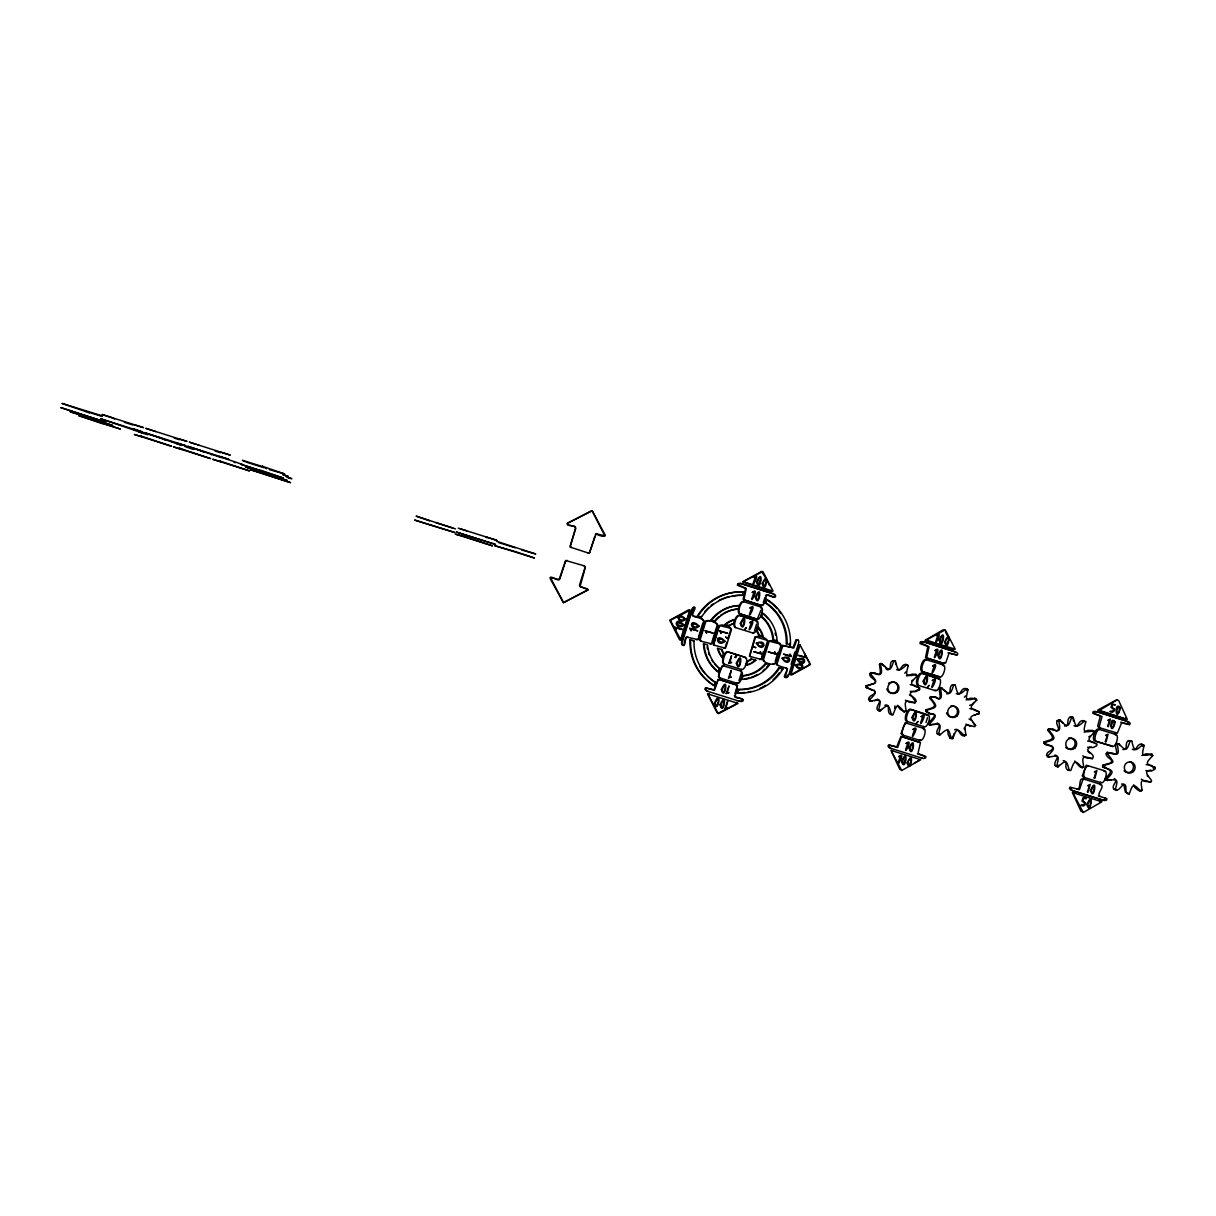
<?xml version="1.0" encoding="UTF-8"?>
<svg xmlns="http://www.w3.org/2000/svg" width="1216" height="1216" viewBox="0 0 1216 1216"><rect width="100%" height="100%" fill="white"/><g stroke="black" fill="none" stroke-linecap="round" stroke-linejoin="round"><path stroke-width="1.5" d="M953.982 648.736L953.055 649.511L925.042 640.346L943.099 629.842L944.741 630.374M903.655 711.375C896.678 702.346 896.45 706.146 893.03 714.689L891.374 714.628C888.653 703.882 888.288 703.699 879.928 711.041L878.53 710.144C881.387 699.55 881.372 698.957 870.428 701.161L869.668 699.671C878.195 691.342 876.766 691.22 866.035 687.435L866.111 685.748C876.63 682.571 879.031 683.924 870.808 674.272L871.69 672.843L874.593 672.858M871.887 690.156L867.084 687.709L867.16 686.006L873.24 683.726M910.298 691.342L915.754 691.615L919.57 689.67L919.646 687.982C909.218 684.35 909.446 683.787 917.077 676.05L916.317 674.561L912.289 674.12L906.498 675.914M930.742 713.974L925.938 711.421L926.014 709.749C936.533 706.922 936.609 706.39 929.632 698.075L930.514 696.662L935.94 697.194M929.51 713.397L927.124 711.755L927.2 710.068C937.764 707.241 937.825 706.709 930.833 698.379L931.714 696.95L934.602 696.966M954.636 729.767C959.53 727.183 958.968 736.486 964.486 735.847L965.945 735.057C964.09 724.417 964.106 723.718 974.73 726.727L975.612 725.298C968.65 716.999 968.711 716.467 979.214 713.64L979.29 711.968C968.924 708.35 969.198 707.773 976.752 700.082L974.7 698.288M1051.506 745.925L1046.383 745.089L1044.042 743.462L1044.118 741.806C1054.5 738.978 1054.546 738.431 1047.69 730.223L1048.572 728.81C1059.531 731.637 1061.112 732.701 1058.741 720.89L1060.185 720.115C1067.785 728.126 1068.074 727.578 1071.661 717.379L1073.272 717.44C1075.917 728.019 1076.236 728.293 1084.444 720.982L1085.797 721.863C1083.076 732.214 1082.894 732.974 1093.67 730.725L1094.415 732.184C1087.013 739.799 1086.633 740.422 1096.908 743.979L1096.832 745.636L1093.108 747.582L1087.621 747.171M1089.186 747.582C1084.338 751.731 1093.625 752.567 1093.26 757.218L1092.394 758.632C1081.875 755.638 1081.951 756.428 1083.73 766.916L1082.286 767.691C1074.701 759.681 1074.427 760.304 1070.84 770.458L1069.229 770.412C1066.569 759.802 1066.234 759.605 1058.042 766.901L1056.674 766.019C1059.425 755.622 1059.577 754.908 1048.754 757.173L1048.01 755.698C1055.458 748.038 1055.822 747.445 1045.517 743.873L1045.593 742.201C1055.99 739.374 1056.035 738.826 1049.165 730.588L1050.046 729.174L1052.874 729.19M1123.219 784.563L1119.146 789.047L1116.607 790.354L1115.254 789.473C1119.07 776.887 1116.364 780.262 1105.8 780.186L1105.07 778.726C1112.412 771.126 1112.822 770.518 1102.593 766.977L1102.669 765.32C1113.233 761.246 1116.683 765.548 1107.822 754.209L1108.703 752.795C1119.191 755.79 1119.1 754.984 1117.337 744.542L1118.766 743.751C1126.32 751.746 1126.594 751.154 1130.15 741.015L1131.762 741.076C1134.391 751.61 1134.68 751.883 1142.842 744.587L1144.195 745.469C1141.505 755.744 1141.262 756.534 1152.008 754.27L1152.738 755.729C1145.411 763.314 1144.986 763.937 1155.2 767.463L1155.124 769.12L1151.43 771.066L1145.837 770.594M1107.411 780.672L1106.666 779.213C1114.038 771.598 1114.449 770.99 1104.189 767.448L1105.268 765.107L1110.178 763.496M1153.406 768.664L1153.482 767.007L1151.172 765.411L1146.11 764.575M714.461 685.718L712.895 684.745A50.586 49.902 -78.9 0 1 690.627 641.562L690.11 639.586L690.004 641.394A50.464 49.78 -78.9 0 0 712.211 684.471L714.461 685.718L715.51 682.358L714.081 681.644A47.059 46.436 -78.9 0 1 707.286 676.081M693.378 641.455L693.424 640.634L694.017 641.622A47.181 46.542 -78.9 0 0 714.765 681.902M790.37 645.286L786.266 643.249A47.059 46.436 -78.9 0 0 765.761 603.182L765.016 602.71L766.065 599.382L768.436 600.415A50.586 49.902 -78.9 0 1 790.461 643.492L790.37 645.286L789.594 643.325M916.317 674.561C905.388 676.765 905.418 676.126 908.246 665.578L906.862 664.681C898.502 672.022 898.153 671.779 895.432 661.048L893.79 660.987C889.838 673.147 889.534 669.894 880.962 663.495L879.502 664.27C879.761 669.119 882.801 678.498 874.882 672.858M882.056 663.708L880.582 664.498C882.907 676.187 881.63 675.458 870.641 672.6L869.744 674.029C869.394 678.756 878.879 679.592 873.939 683.802M906.209 711.147L903.594 711.603L906.209 711.147C904.324 700.431 904.37 699.793 915.055 702.802L915.937 701.374C916.286 696.662 906.817 695.81 911.757 691.6M974.806 698.44C963.999 701.875 966.051 698.546 967.997 689.654L966.629 688.758C958.314 696.099 957.98 695.856 955.29 685.17L953.648 685.11C949.696 697.422 949.407 693.789 940.774 687.557L939.314 688.347C938.919 692.147 943.13 702.453 935.727 697.209M942.005 687.83L940.546 688.621C941.442 694.67 943.175 702.65 934.724 696.905M1060.185 720.115L1057.251 720.541C1054.637 724.417 1062.282 729.858 1056.081 731.074M1118.766 743.751L1115.71 744.131C1114.525 747.247 1119.921 757.097 1113.248 753.434M1133.707 784.791L1134.893 787.512L1137.963 790.05L1140.684 791.114L1142.113 790.324C1140.365 779.927 1140.243 779.091 1150.716 782.07L1151.582 780.657C1149.272 776.629 1142.158 771.111 1150.959 770.108M720.951 704.611C722.061 715.19 726.894 691.266 720.951 704.611L721.21 703.623M760.426 580.518C759.316 569.939 754.498 593.818 760.426 580.518L760.167 581.506M905.388 759.818C904.324 749.39 899.566 773.026 905.388 759.818L905.145 760.806M695.157 607.818C689.062 621.756 694.959 611.633 704.17 621.178L698.212 639.646L686.417 637.032M775.078 596.402C773.072 599.534 767.6 592.131 765.487 595.612M703.502 621.057C702.757 615.22 686.052 619.886 694.594 609.626M734.358 695.446C733.932 699.595 744.283 696.814 742.383 700.614M737.17 686.417L736.364 684.821L718.276 679.273L713.883 689.882L705.523 687.815L704.885 689.092A4.362 4.302 -71.9 0 0 707.408 691.22L739.678 701.343A4.362 4.286 -72.7 0 0 742.946 701.024L743.158 699.61L735.118 696.57L737.534 685.322L719.462 679.577L718.018 680.124L714.567 690.156L706.192 688.089L705.538 689.381A4.362 4.317 -71.9 0 0 708.077 691.494M757.127 622.44L756.458 620.905L738.75 615.281C735.482 615.129 732.169 625.693 734.95 627.426L753.297 633.126C756.565 633.308 759.863 622.683 757.097 620.95L739.495 615.372C736.318 615.266 732.822 625.723 735.695 627.562M761.414 608.684L760.593 607.088M780.17 645.27L780.094 644.298M923.765 729.737L922.959 728.171M942.628 639.798C943.038 626.255 936.29 652.749 942.871 638.765M925.999 722.532L927.474 717.729M684.106 643.203L685.794 637.792M698.486 637.138L702.939 622.85M712.12 641.425L717.136 625.374C717.227 622.075 707.195 619.005 705.174 621.406L699.534 639.434L700.355 641.03L711.892 643.948L717.835 625.495C718.17 622.349 707.378 618.898 705.782 621.68L700.188 639.586L701.009 641.197M726.849 642.154L725.116 647.657L723.596 648.341M727.958 638.582L730.786 629.508L730.223 628.201M713.777 685.444L715.51 682.358M718.002 671.901L716.741 670.913A36.86 36.374 -78.9 0 1 703.562 644.875L703.517 643.811L707.606 645.058L707.788 646.912A33.546 33.09 -78.9 0 0 719.568 668.496L718.702 672.129L718.869 668.268A33.47 33.014 -78.9 0 1 714.461 663.845M722.38 657.871L723.277 653.448A20.155 19.882 -78.9 0 1 721.529 650.104L721.27 649.39L722.243 650.286A20.201 19.927 -78.9 0 0 723.991 653.646L723.079 658.084L722.213 657.689A23.545 23.226 -78.9 0 1 717.486 648.614L718.185 648.797A23.606 23.286 -78.9 0 0 722.912 657.886L723.079 658.084M733.841 623.595L735.072 619.658L733.886 619.658A23.545 23.226 -78.9 0 0 724.903 624.477L729.813 625.662A20.201 19.927 -78.9 0 1 733.126 623.869L733.841 623.595L732.397 623.762A20.155 19.882 -78.9 0 0 729.083 625.526L729.326 625.997M738.37 609.079L739.45 605.629L737.656 605.583A36.86 36.374 -78.9 0 0 711.862 618.974L710.874 620.266L715.145 621.254A33.546 33.09 -78.9 0 1 736.546 609.262L738.37 609.079L735.802 609.17A33.47 33.014 -78.9 0 0 724.022 613.092M732.351 595.946A47.059 46.436 -78.9 0 1 741.076 595.308L742.642 595.399L742.93 592.01M734.92 693.637L736.607 688.21M738.948 680.732L741.517 672.478L740.65 671.05M754.604 630.526L756.61 624.051M760.912 610.295L757.294 619.278L739.252 613.654C736.577 611.952 739.738 601.327 743.037 601.51L761.398 607.164C764.195 608.912 760.76 619.522 757.598 619.339L739.997 613.746C737.276 612.18 740.514 601.358 743.797 601.57M763.238 602.832L764.925 597.421M778.924 667.508L783.058 668.77L782.086 670.35A50.586 49.902 -78.9 0 1 739.495 693.059L736.972 692.679L738.826 689.381A47.059 46.436 -78.9 0 0 778.468 668.253L779.76 667.736L779.304 668.481A47.181 46.542 -78.9 0 1 739.571 689.654L738.021 689.335M765.518 663.298L769.743 664.59L768.755 665.882A36.951 36.45 -78.9 0 1 742.991 679.364L741.198 679.151L742.277 675.701L744.086 675.503A33.47 33.014 -78.9 0 0 765.366 663.51L766.171 663.723A33.546 33.09 -78.9 0 1 744.846 675.746L742.277 675.701M751.275 658.814L755.759 660.425A23.606 23.286 -78.9 0 1 746.761 665.258L745.56 665.152L747.49 660.942A20.155 19.882 -78.9 0 0 750.804 659.163L751.579 659.361A20.201 19.927 -78.9 0 1 748.266 661.154L746.791 661.215M763.268 636.728L758.328 634.63A20.155 19.882 -78.9 0 0 756.595 631.286L757.492 626.878L758.45 627.182A23.606 23.286 -78.9 0 1 763.162 636.272L762.356 636.12A23.545 23.226 -78.9 0 0 761.93 634.706M777.054 641.075L772.829 639.844L772.662 638.005A33.47 33.014 -78.9 0 0 760.988 616.497L761.854 612.894L763.922 613.974A36.951 36.45 -78.9 0 1 777.024 640.026L777.054 641.075L776.188 639.859M737.717 692.968L738.766 689.624M741.942 679.394L743.022 675.944M746.32 665.365L747.551 661.428M758.602 635.345L759.118 634.782A20.201 19.927 -78.9 0 0 757.386 631.423L758.282 627M772.829 639.844L773.665 640.011L773.482 638.157A33.546 33.09 -78.9 0 0 761.778 616.603L762.645 612.986M786.22 644.07L787.117 643.431A47.181 46.542 -78.9 0 0 766.566 603.242L765.837 602.786L766.87 599.427M761.657 657.02L763.329 651.685M775.185 661.276L777.951 652.384M791.099 664.301L794.96 651.928M590.338 550.529L594.73 536.514M953.8 734.494L954.134 733.461M944.589 662.492L943.054 663.313L925.482 657.628L927.854 646.547L920.01 643.522L920.208 642.124A4.302 4.195 -81.9 0 1 923.415 641.82L954.104 651.609A4.286 4.18 -81.6 0 1 955.533 652.399M711.558 643.218L709.977 644.054M754.087 632.153L752.522 632.989M761.11 658.798L759.696 659.68M595.278 534.766L596.144 534.022M589.79 552.277L588.711 553.158L570.091 547.063L575.426 528.428C575.943 524.324 564.558 526.574 567.75 523.123L592.222 510.826L605.158 535.055C605.386 538.779 593.682 533.216 596.919 533.794M1048.754 757.173L1046.55 755.258C1046.581 750.409 1055.503 750.926 1051.794 745.97M870.428 701.161L868.604 699.367C868.65 694.427 877.329 695.233 874.213 690.171M964.486 735.847C956.81 727.806 956.49 728.308 952.858 738.598L951.231 738.538C948.526 727.837 948.176 727.654 939.862 734.981L938.478 734.099C942.126 721.863 939.998 724.326 929.237 724.797L928.492 723.307C930.316 719.948 939.588 713.883 930.544 713.959M930.438 725.162L929.693 723.672C933.842 719.279 939.801 713.518 929.541 713.64M697.786 639.236L696.342 639.768M953.238 735.756L951.611 738.203L949.97 738.142L948.13 734.297L947.72 729.524M781.234 670.122L783.058 668.77M741.836 595.354A47.181 46.542 -78.9 0 0 701.906 616.436L701.434 617.181L697.467 616.026L698.44 614.445A50.464 49.78 -78.9 0 1 741.152 591.918L743.69 592.055M701.237 616.33L701.434 617.181M1110.269 763.374C1115.102 759.24 1105.861 758.404 1106.21 753.783L1107.077 752.37L1112.868 753.206M683.483 645.134L682.07 644.936A4.362 4.317 -76.6 0 1 681.781 641.622L691.798 609.596A4.362 4.317 -82.1 0 1 693.926 607.042L694.564 607.118A4.378 4.317 -82.1 0 0 692.421 609.687L682.389 641.79A4.378 4.332 -76.6 0 0 682.678 645.118C686.341 647.885 683.833 636.637 687.998 637.108M567.538 523.306C566.823 527.121 576.065 524.218 575.776 528.322L570.258 545.893L571.064 547.474M567.021 560.378L565.44 561.199L559.922 578.801C557.901 582.434 550.863 574.317 550.103 578.421L563.403 602.634L588.21 589.821L579.895 586.401M550.468 577.615L563.555 602.68L587.784 589.912L587.495 588.924L580.321 586.644M774.501 663.358L773.057 663.89M762.538 604.93L761.094 605.462L743.113 599.655L745.53 588.438L737.382 585.261L737.702 583.923A4.347 4.286 -86 0 1 740.97 583.634L772.403 593.651A4.347 4.271 -84.8 0 1 774.607 595.308M1123.873 784.791L1125.423 792.285L1129.314 793.881C1132.871 783.788 1133.13 783.119 1140.684 791.114M1131.762 741.076L1128.494 740.62C1124.192 742.778 1128.6 750.12 1122.87 749.558M1073.272 717.44L1070.126 717.045C1065.809 719.203 1070.232 726.59 1064.471 726.013M954.028 684.912L952.386 684.836C948.009 687.01 952.493 694.488 946.656 693.865M895.432 661.048L892.666 660.774C888.303 662.872 892.681 670.153 887.194 669.818M884.853 705.204C891.085 703.532 886.251 711.862 890.264 714.294L891.374 714.628M973.986 702.316L972.329 704.125M964.394 697.209L965.58 695.826M904.78 673.208L905.966 671.825M935.925 690.126L934.618 690.521M738.082 682.921L736.866 683.194M596.022 534.113L589.319 552.93M1100.146 802.165L1099.918 800.903M1128.524 724.158L1120.711 722.182M924.722 757.31L924.631 756.078L917.426 753.814M920.436 739.906L919.235 740.194M559.147 579.439L565.744 560.5L584.546 565.942L585.398 567.355L580.123 586.31M1089.764 736.136L1088.776 736.82M912.775 680.17L911.757 680.854M487.434 537.426L485.929 537.578M905.403 700.249L909.659 702.24L915.055 702.802M956.46 654.801L947.948 652.825M976.889 713.974L979.214 713.64M567.31 523.321L590.885 511.07L592.374 511.343M1101.058 782.222L1100.161 782.435M1112.199 746.001L1094.37 740.878C1091.801 739.237 1094.856 728.87 1098.033 728.992L1116.425 734.692C1119.1 736.425 1115.893 746.67 1112.762 746.594L1095.95 741.289C1093.382 739.586 1096.422 729.25 1099.629 729.357M939.907 676.75L921.682 671.475C919.114 669.894 922.138 659.3 925.406 659.467L943.783 665.137C946.519 666.915 943.206 676.902 940.211 677.206L922.868 671.718C920.223 670.092 923.354 659.498 926.592 659.665M589.684 552.885L588.544 553.158M971.721 704.581L969.654 705.402M1059.09 765.138L1056.537 766.43L1055.184 765.563C1052.934 761.505 1061.051 756.686 1054.986 754.984M881.448 709.414L878.849 710.706L877.45 709.825C875.17 705.69 883.439 700.842 877.238 699.124M1138.997 790.598L1142.113 790.324M1074.67 761.034L1079.686 766.688L1083.73 766.916M1117.018 699.945L1099.294 710.433L1127.278 719.34L1118.629 700.462L1117.002 700.158M914.447 762.903L919.281 760.274M792.558 673.801L808.944 665.046L809.476 663.328M915.876 690.855L917.366 690.065M935.621 724.158L929.237 724.797M875.794 700.218L874.669 700.69M494.654 545.65L515.554 551.669M1082.635 811.817L1081.009 811.315L1072.345 792.513L1101.924 801.8L1083.274 812.486L1073.561 794.033L1074.412 792.984M1116.197 732.625L1115.285 732.716M901.512 769.926L899.855 769.409L890.948 750.363L920.77 759.726L901.71 770.503L891.754 751.792L892.605 750.728M1114.251 778.544C1118.796 781.371 1111.287 784.837 1113.628 788.956L1116.075 789.351M1142.842 744.587L1141.155 744.177C1136.458 743.842 1136.732 752.218 1132.278 749.208M1084.444 720.982L1082.878 720.632C1078.166 720.282 1078.425 728.703 1073.956 725.663M937.065 723.064C943.206 724.766 934.998 729.6 937.262 733.704L939.77 734.114M906.862 664.681L905.722 664.453C900.904 664.073 901.147 672.615 896.587 669.514M1084.155 732.184L1087.955 730.299L1093.67 730.725M894.961 705.888L894.626 708.366M790.886 674.728L800.037 644.951L810.479 664.514L791.798 674.91L789.944 674.363L798.79 645.21L800.143 645.088M550.407 577.433L558.995 579.652M974.138 715.251L975.399 714.765M924.099 726.59L923.461 726.575M741.958 669.408L741.152 669.423M589.395 553.037L588.225 553.098M515.569 551.684L534.493 558.007L494.79 545.71M1091.527 747.171L1089.323 747.506M745.56 665.152L746.001 665.03A23.545 23.226 -78.9 0 0 747.399 664.605M735.072 619.658L734.631 619.765A23.606 23.286 -78.9 0 0 725.618 624.598L724.721 624.644M914.599 691.342L912.35 691.676M1110.938 779.988L1105.8 780.186M1082.772 755.835L1086.694 757.963L1092.394 758.632M897.378 705.31L900.083 709.232L904.734 711.938M741.198 679.151L742.231 679.106M739.45 605.629L738.401 605.659A36.951 36.45 -78.9 0 0 712.546 619.081L710.874 620.266M709.171 693.622L708.29 694.701L717.972 713.366L736.942 703.532L736.82 702.149M872.252 701.054L869.364 700.857M1063.179 760.654C1068.575 760.745 1063.62 767.524 1067.694 769.941L1069.305 769.986M736.972 692.679L738.75 692.77A50.464 49.78 -78.9 0 0 744.998 692.482M765.016 602.71L765.837 602.786M1047.28 756.732L1048.466 756.884M760.775 616.345L761.581 616.436M976.007 698.592L970.505 698.227L966.097 699.899M679.288 622.79C668.754 623.945 692.527 628.748 679.288 622.79L680.276 623.033M801.633 662.112C812.014 660.926 788.591 656.23 801.633 662.112L800.66 661.869M1087.606 741.076L1093.002 741.958M697.467 616.026L699.094 614.551A50.586 49.902 -78.9 0 1 741.912 591.949M220.826 452.185L230.28 455.118L189.24 442.107L196.202 444.357M714.978 621.467L714.446 621.133A33.47 33.014 -78.9 0 1 718.854 616.664M970.566 726.347L965.823 724.082M487.449 537.426L496.751 540.314M756.261 630.8L757.051 630.937M220.142 456.836L242.622 464.512M496.584 541.302L535.754 554.01L521.679 549.982M892.666 660.774L893.79 660.987M245.906 467.111L287.098 480.411M261.881 470.911L241.178 464.421L283.434 478.07L261.318 470.486M908.246 665.578L905.722 664.453M879.502 664.27L880.582 664.498M62.153 403.454L102.463 415.948M1071.706 787.618L1070.962 788.85A4.271 4.119 -76.2 0 0 1073.363 790.917L1103.52 800.326A4.256 4.104 -76.3 0 0 1106.666 800.006L1106.864 798.623L1098.352 795.918M917.077 676.05L915.162 674.318M952.386 684.836L955.29 685.17M134.079 424.703L143.534 427.637L102.038 414.489L111.948 417.681M966.629 688.758L965.337 688.484C960.564 688.119 960.807 696.616 956.278 693.546M967.997 689.654L966.72 689.381L966.766 690.612M78.736 415.629L120.475 429.081L100.837 422.925M1070.126 717.045L1071.661 717.379M870.641 672.6L871.69 672.843M939.314 688.347L940.546 688.621M1085.797 721.863L1082.878 720.632M414.823 520.129L454.83 532.532L414.838 520.144M869.744 674.029L870.808 674.272M180.698 444.357L200.093 450.482M975.445 699.778L976.752 700.082M919.646 687.982L914.858 685.49L910.222 684.684M1057.251 720.541L1058.741 720.89M179.466 448.218L210.642 458.614L173.554 446.895L182.035 449.525L179.451 448.233M918.384 689.396L919.57 689.67M1128.494 740.62L1130.15 741.015M1076.966 789.23C1081.678 789.047 1078.014 778.894 1082.726 778.726L1101.118 784.487C1104.888 787.299 1096.118 793.668 1099.948 796.45M1141.155 744.177L1144.195 745.469M1088.442 765.685C1085.25 765.639 1082.058 775.808 1084.763 777.617M906.923 723.155C903.944 722.851 900.402 733.491 903.184 735.209M1084.277 779.213L1082.818 779.897L1079.443 789.655L1070.05 787.086L1069.426 788.333A4.256 4.104 -76.2 0 0 1071.828 790.4L1101.924 799.794A4.241 4.089 -76.3 0 0 1105.055 799.459L1105.116 798.03M262.504 466.306L284.726 473.966L269.314 469.634M723.778 665.76C720.632 665.441 717.151 676.233 719.963 677.95M287.006 480.396L269.207 475.274M930.514 696.662L931.714 696.95M596.691 533.915L604.808 535.724L592.572 511.602M1115.71 744.131L1117.337 744.542M929.632 698.075L930.833 698.379M1152.008 754.27L1146.186 753.798L1141.885 755.455M1048.572 728.81L1050.046 729.174M979.29 711.968L974.396 709.43L969.806 708.624M1151.02 755.303L1152.738 755.729M1047.69 730.223L1049.165 730.588M703.517 643.811L704.216 645.042A36.951 36.45 -78.9 0 0 717.425 671.141L718.702 672.129M866.111 685.748L867.16 686.006M866.035 687.435L867.084 687.709M914.766 701.07L915.937 701.374M1107.077 752.37L1108.703 752.795M755.942 660.242L754.969 660.212A23.545 23.226 -78.9 0 1 753.829 661.139M1106.21 753.783L1107.822 754.209M1153.482 767.007L1155.2 767.463M769.743 664.59L767.934 665.654A36.86 36.374 -78.9 0 1 766.43 667.402M435.951 522.743L452.899 528.078M135.706 430.677L100.67 418.76L141.846 431.771C116.478 422.408 151.377 437.745 142.014 432.09L160.786 438.064M172.702 442.396L172.003 442.168M211.721 454.769L211.082 454.526M926.014 709.749L927.2 710.068M1044.118 741.806L1045.593 742.201M1044.042 743.462L1045.517 743.873M925.938 711.421L927.124 711.755M974.305 724.934L975.612 725.298M283.161 474.954L288.374 476.414L282.933 474.514M455.514 528.899L416.1 516.116L429.628 520.843M287.979 477.66L291.825 478.739L286.094 476.748M1102.669 765.32L1104.265 765.776M868.604 699.367L869.668 699.671M1102.593 766.977L1104.189 767.448M1150.716 782.07L1144.91 781.356L1141.322 779.213M221.373 457.611L219.473 456.426L228.927 459.359L187.887 446.348L220.75 457.429M235.129 462.688L234.156 462.384M1046.55 755.258L1048.01 755.698M1080.735 767.235L1082.286 767.691M85.363 415.963L112.83 425.539L70.118 411.768L85.378 416.024M928.492 723.307L929.693 723.672M964.653 734.662L965.945 735.057M1105.07 778.726L1106.666 779.213M178.174 438.657L187.021 441.423L145.738 428.351L154.326 431.087M877.45 709.825L878.53 710.144M891.906 714.354L893.03 714.689M878.849 710.706L879.928 711.041M1052.706 729.038L1054.774 729.889M1055.184 765.563L1056.674 766.019M1056.537 766.43L1058.042 766.901M1067.694 769.941L1069.229 770.412M175.332 443.217L181.701 445.436M86.458 411.51L85.485 411.221L86.99 411.95M178.007 443.901C172.079 440.162 181.838 445.618 185.47 445.588L144.4 432.592L182.278 445.421M690.11 639.586L694.062 640.802M717.379 648.158L721.97 649.572M1121.562 784.062C1129.071 783.332 1123.523 790.75 1127.718 793.835M1113.628 788.956L1115.254 789.473M1127.658 793.349L1129.314 793.881M124.306 422.271L132.924 425.007M174.192 438.079L179.345 439.706M215.262 451.09L220.37 452.702M459.739 528.61L466.594 530.799M88.145 412.042L101.703 416.328M245.966 462.019L264.237 467.81M498.818 542.625L515.189 547.808M729.919 628.064L718.975 625.434L713.442 644.966L725.542 648.234L731.47 629.797C731.743 626.62 721.088 623.246 719.431 625.997L713.853 643.887L714.674 645.483M937.262 733.704L938.478 734.099M951.611 738.203L952.858 738.598M1114.981 789.838L1116.607 790.354M938.646 734.601L939.862 734.981M949.97 738.142L951.231 738.538M197.737 444.843L199.211 445.36M204.151 452.337L200.351 450.574M165.042 439.964L160.877 438.094M458.28 528.154L496.721 540.299M155.01 431.315L155.846 431.619M137.499 431.315L147.774 434.826M85.834 411.601L62.198 403.499M185.03 446.576L193.374 449.434M724.28 664.134C721.574 662.477 724.782 651.761 728.08 651.943L745.712 657.476C748.509 659.209 745.043 669.864 741.912 669.651L723.566 663.906C720.921 662.325 724.052 651.563 727.366 651.746L744.952 657.278L745.818 658.54M1099.522 783.986L1100.328 784.882M785.901 667.934C789.534 669.91 781.174 677.738 785.703 677.464A4.332 4.256 -76.9 0 0 786.813 676.613M777.875 665.365L777.054 663.769L782.846 645.514L793.866 647.9L796.921 639.753L798.319 639.95A4.347 4.271 -80.4 0 1 798.593 643.264L788.667 675.154A4.347 4.271 -76.9 0 1 786.554 677.722L785.308 677.084L787.406 668.633L776.887 665.091L776.218 663.556L781.994 645.346L792.984 647.718L796.039 639.601L797.422 639.798A4.332 4.256 -80.4 0 1 797.65 640.315M764.317 661.109L763.496 659.513L769.059 641.668C770.716 638.856 781.25 642.185 781.022 645.438L775.474 663.267C773.802 666.125 762.326 662.386 762.69 659.3L768.588 640.954L779.79 643.918M750.743 656.838L749.922 655.242L755.486 637.382C757.142 634.57 767.691 637.898 767.463 641.166L761.55 659.558L749.421 656.275L755.045 636.667L766.627 640.178M907.425 721.544C904.765 719.857 907.911 709.338 911.164 709.475L928.37 714.886C931.167 716.954 927.93 726.408 924.798 726.97L906.27 721.179C903.625 719.507 906.771 709.004 910.009 709.156L928.036 715.631M918.627 685.368C915.952 683.635 919.129 673.178 922.366 673.33L939.558 678.771C942.294 680.504 938.934 690.977 935.834 690.81L917.457 685.11C914.827 683.377 917.943 672.95 921.181 673.086L939.056 679.136M584.182 565.957L585.002 567.538L579.454 585.23L580.518 586.614M1103.657 770.503L1104.493 771.567M942.552 664.909L943.373 665.836M1100.115 727.776L1099.294 726.378L1102.046 716.558L1094.248 713.503L1094.552 712.196A4.256 4.104 -79.8 0 1 1097.698 711.892L1127.779 721.453A4.256 4.089 -79.7 0 1 1130.181 723.52L1129.558 724.782L1121.608 722.775L1117.382 733.157L1098.519 727.411L1097.698 726.013L1100.389 716.072L1092.774 713.26L1092.971 711.877A4.256 4.104 -79.8 0 1 1096.102 711.558L1126.122 721.103A4.241 4.089 -79.7 0 1 1127.308 721.726M1114.798 734.312L1115.558 735.057M266.365 468.753L265.605 468.282M78.751 415.644L102.205 423.563L100.791 422.925M969.03 718.914L971.599 720.389M909.462 695.005L912.046 696.494L914.31 699.914M87.719 412.285L89.239 412.999M112.237 417.802L114.654 418.973M940.774 687.557L945.653 691.752M880.962 663.495L885.218 666.672M1117.124 743.356L1119.541 744.815M1058.68 719.766L1062.83 722.897M1116.698 699.778L1097.714 710.114L1125.089 719.036L1125.925 718.002M245.89 467.111L269.131 475.243M244.583 461.548L242.486 460.302L263.218 466.792L262.474 466.306M261.151 470.455L261.926 470.911M766.065 599.382L767.615 600.354A50.464 49.78 -78.9 0 1 777.009 608.608M1088.092 751.518L1089.703 753.054M761.854 612.894L763.116 613.882A36.86 36.374 -78.9 0 1 767.95 618.762M1094.37 742.839L1095.312 743.569M757.492 626.878L757.659 627.061A23.545 23.226 -78.9 0 1 760.152 630.678M1147.22 775.671L1147.919 776.462M919.463 742.414L900.919 736.41L896.77 746.867L888.592 744.861L887.969 746.122A4.302 4.195 -74.6 0 0 890.431 748.22L922.412 758.252A4.302 4.195 -74.8 0 0 925.619 757.933L925.938 756.61L917.958 753.54L920.451 742.55L902.682 736.82L901.193 737.504L897.742 747.384L889.702 745.271L889.078 746.548A4.317 4.21 -74.6 0 0 891.541 748.63M894.322 660.835L894.976 661.884M1071.737 717.106L1072.375 718.139M973.074 722.304L973.849 723.794M766.202 578.801L761.566 571.444L742.566 581.886L771.309 591.538L772.236 590.611M767.904 582.13L769.622 585.474M804.384 653.372L808.625 661.671M945.577 632.016L949.742 640.239M1092.105 730.345L1092.834 731.819M964.106 728.156L964.546 729.296M895.721 663.404L896.192 664.711M1073.105 719.629L1073.561 720.921M885.886 667.706L886.449 669.438M1142.493 745.058L1142.538 746.274M1127.901 722.274A4.241 4.089 -79.7 0 1 1128.387 722.927M1129.725 761.611A5.624 5.411 -77.9 0 1 1132.643 769.956A5.624 5.411 -77.9 0 1 1124.055 770.838M1068.56 738.021A5.654 5.457 -78.2 0 1 1074.929 745.165A5.654 5.457 -78.2 0 1 1065.672 747.384M922.306 757.994A4.302 4.18 -74.8 0 1 921.226 757.811M950.821 705.979A5.7 5.548 -78 0 1 957.281 713.199A5.7 5.548 -78 0 1 947.902 715.403M947.066 714.202A5.7 5.548 -78 0 1 946.58 712.804M891.1 682.009A5.715 5.578 -78.5 0 1 897.742 686.295A5.715 5.578 -78.5 0 1 893.486 693.135A5.715 5.578 -78.5 0 1 886.829 688.849M888.516 683.392A5.715 5.578 -78.5 0 1 889.717 682.526M760.836 631.986A23.545 23.226 -78.9 0 1 761.429 633.323M752.628 661.99A23.545 23.226 -78.9 0 1 751.382 662.766M750.09 663.465A23.545 23.226 -78.9 0 1 748.767 664.073M775.124 633.034A36.86 36.374 -78.9 0 1 775.61 635.284M764.818 669.043A36.86 36.374 -78.9 0 1 763.116 670.578M757.462 674.515A36.86 36.374 -78.9 0 1 751.184 677.312M748.995 677.966A36.86 36.374 -78.9 0 1 744.511 678.862M713.184 662.188A33.47 33.014 -78.9 0 1 712.014 660.455M709.186 654.862A33.47 33.014 -78.9 0 1 708.472 652.886M707.438 648.812A33.47 33.014 -78.9 0 1 707.119 646.73M720.51 615.357A33.47 33.014 -78.9 0 1 722.228 614.171M779 611.025A50.464 49.78 -78.9 0 1 780.854 613.563M779.426 672.706A50.464 49.78 -78.9 0 1 773.087 679.698M765.563 685.368A50.464 49.78 -78.9 0 1 760.03 688.332M751.154 691.387A50.464 49.78 -78.9 0 1 748.083 692.026M705.265 673.953A47.059 46.436 -78.9 0 1 700.051 666.854M704.794 611.618A47.059 46.436 -78.9 0 1 708.913 607.377M711.162 605.477A47.059 46.436 -78.9 0 1 713.518 603.698M718.534 600.643A47.059 46.436 -78.9 0 1 729.478 596.539M787.801 674.91A4.332 4.256 -76.9 0 1 787.33 675.944M741.41 701.039A4.347 4.286 -72.7 0 1 738.933 701.024M718.367 700.006C718.793 701.541 716.619 707.514 715.206 704.49A6.293 6.202 -70.8 0 1 715.464 702.377L717.121 699.154L718.367 700.006M722.122 690.354C725.511 697.467 726.53 675.898 722.122 690.354M737.124 663.997C740.498 671.126 741.517 649.572 737.124 663.997M741.122 624.234C744.481 631.362 745.514 609.809 741.122 624.234M756.094 597.938C759.453 605.082 760.486 583.543 756.094 597.938M762.994 584.501L764.241 586.006L765.882 582.798A6.278 6.186 -86.8 0 0 766.141 580.686C764.94 577.722 762.766 583.072 762.994 584.501M907.911 763.724L909.127 765.198L910.754 762.022A6.217 6.065 -74 0 0 911.012 759.924C909.811 757.006 907.698 762.326 907.911 763.724M909.857 748.874C913.14 755.896 914.189 734.616 909.857 748.874M912.745 718.215C916.028 725.253 917.062 703.958 912.745 718.215M923.947 682.054C927.215 689.092 928.264 667.812 923.947 682.054M938.615 656.032C941.883 663.085 942.932 641.805 938.615 656.032M945.379 642.732L946.595 644.222L948.206 641.045A6.202 6.05 -82.5 0 0 948.465 638.962C947.279 636.029 945.166 641.349 945.379 642.732M1087.651 805.25C1090.843 812.166 1091.892 791.145 1087.651 805.25M1091.269 791.099C1094.476 798.03 1095.525 776.994 1091.269 791.099M1111.394 725.724C1114.57 732.67 1115.634 711.634 1111.394 725.724M1116.638 711.527C1119.814 718.474 1120.878 697.452 1116.638 711.527M689.715 610.417L680.686 639.494L679.622 639.92L669.727 620.221L688.636 609.824L690.262 610.234L680.93 640.087L670.305 620.342L689.715 610.417M725.648 637.138L727.852 638.476L725.648 637.138M755.714 647.626L753.449 646.745L755.714 647.626M707.545 693.971L717.075 712.713L718.519 713.67L738.051 703.395L707.575 693.834M737.869 584.638L746.29 588.468L743.873 599.716L761.9 605.538L763.42 604.869L766.779 595.004L775.094 597.117L775.732 595.84A4.347 4.286 -84.8 0 0 773.224 593.697L741.73 583.665A4.362 4.302 -86 0 0 738.446 583.954L737.869 584.638M743.326 581.75L773.057 591.082L762.858 571.49L743.326 581.75M920.816 642.96L929.054 646.714L926.668 657.826L944.285 663.526L945.759 662.857L949.058 653.098L957.19 655.166L957.813 653.889A4.302 4.18 -81.6 0 0 955.366 651.791L924.601 641.972A4.302 4.21 -81.9 0 0 921.394 642.276L920.816 642.96M926.166 640.087L955.214 649.207L945.273 629.888L926.166 640.087M1085.447 802.986L1085.432 803.396A6.825 6.582 -75.6 0 1 1084.946 804.977L1083.35 806.071L1080.796 805.311L1084.338 804.354L1084.505 802.606L1081.982 801.192L1083.182 797.559L1086.435 798.578L1083.638 798.471L1082.909 800.858L1085.447 802.986M1114.434 709.262L1114.418 709.658A6.81 6.566 -80.3 0 1 1113.932 711.238L1112.351 712.318L1109.798 711.558L1113.324 710.615L1113.491 708.882L1110.983 707.454L1112.169 703.821L1115.422 704.854L1112.625 704.733L1111.895 707.104L1114.434 709.262M678.452 617.53C679.82 622.136 689.442 619.324 681.568 617.196A6.308 6.247 -79.6 0 0 679.47 616.953L678.452 617.53M691.813 624.507C697.619 631.393 700.492 622.166 691.813 624.507M717.85 639.586C723.626 646.471 726.484 637.26 717.85 639.586M763.511 645.118C756.322 649.162 754.923 637.914 763.511 645.118M789.29 660.106C782.131 664.149 780.748 652.931 789.29 660.106M802.469 666.991L801.45 667.903A6.262 6.141 -78.6 0 1 799.383 667.66C792.011 665.714 800.295 662.796 802.469 666.991M674.591 627.061L675.974 629.736L675.838 627.912L682.662 629.599L674.591 627.061M689.73 628.322L691.114 630.998L690.977 629.158L697.786 630.861L689.73 628.322M705.174 630.602L706.557 633.262L706.42 631.438L713.214 633.126L705.174 630.602M719.705 630.8L721.073 633.46L720.951 631.636L727.73 633.323L719.705 630.8M761.657 654.041L753.646 651.7L760.41 653.387L760.274 651.563L761.657 654.041M776.066 654.223L768.086 651.882L774.835 653.57L774.698 651.746L776.066 654.223M791.358 656.458L783.378 654.132L790.111 655.804L789.99 653.98L791.358 656.458M806.284 657.674L798.319 655.348L805.038 657.02L804.916 655.211L806.284 657.674M714.446 703C717.942 716.65 722.35 685.961 714.446 703M720.07 704.748C723.566 718.382 727.958 687.709 720.07 704.748M721.377 689.518C724.858 703.152 729.266 672.478 721.377 689.518M736.364 663.161C739.86 676.795 744.253 646.152 736.364 663.161M740.362 623.398C743.858 637.032 748.235 606.374 740.362 623.398M755.334 597.102C758.83 610.751 763.192 580.108 755.334 597.102M756.641 581.871C760.122 595.521 764.499 564.893 756.641 581.871M762.234 583.665C765.715 597.299 770.093 566.686 762.234 583.665M901.679 761.201C905.084 774.653 909.416 744.344 901.679 761.201M907.166 762.918C910.571 776.34 914.903 746.046 907.166 762.918M909.127 748.053C912.517 761.505 916.849 731.196 909.127 748.053M912 717.394C915.39 730.846 919.722 700.553 912 717.394M923.202 681.234C926.592 694.701 930.924 664.407 923.202 681.234M937.886 655.211C941.26 668.678 945.592 638.4 937.886 655.211M939.178 640.163C942.567 653.63 946.884 623.367 939.178 640.163M944.65 641.911C948.024 655.363 952.356 625.115 944.65 641.911M1086.922 804.445C1090.235 817.699 1094.506 787.77 1086.922 804.445M1090.554 790.294C1093.853 803.563 1098.139 773.634 1090.554 790.294M1115.224 722.213C1110.254 740.21 1108.703 713.29 1115.224 722.213M1120.468 708.016C1115.498 726.013 1113.947 699.094 1120.468 708.016M718.413 676.278L719.264 677.707L737.61 683.468C740.909 683.62 744.131 673.041 741.395 671.278L722.41 665.517L718.413 676.278M901.208 733.415L902.044 734.829L920.421 740.59C923.658 740.726 926.805 730.269 924.145 728.551L905.145 722.76L901.208 733.415M1082.392 775.747L1083.213 777.13L1101.605 782.891C1104.782 782.998 1107.898 772.707 1105.268 770.974L1086.253 765.214L1082.392 775.747M684 624.963C674.682 632.685 673.086 613.958 684 624.963M685.794 619.248C676.476 626.97 674.865 608.243 685.794 619.248M699.139 626.225C689.837 633.931 688.226 615.235 699.139 626.225M725.131 641.303C715.859 649.01 714.263 630.344 725.131 641.303M756.306 643.188C763.526 654.77 768.831 637.822 756.306 643.188M782.116 658.175C789.306 669.727 794.595 652.825 782.116 658.175M795.294 665.076C802.484 676.613 807.758 659.71 795.294 665.076M797.058 659.406C804.247 670.943 809.522 654.056 797.058 659.406M735.026 657.248C736.501 659.254 737.474 652.095 735.026 657.248M746.396 627.623L744.77 629.508L746.396 627.623M917.898 721.544L916.302 723.414L917.898 721.544M929.1 685.398L927.489 687.268L929.1 685.398M1087.469 791.798L1088.244 792.042L1090.174 784.366L1087.651 785.749L1089.384 785.597L1087.469 791.798M1094.172 777.936L1094.947 778.179L1096.878 770.503L1094.354 771.886L1096.087 771.734L1094.172 777.936M1107.594 726.408L1108.369 726.651L1110.299 718.975L1107.776 720.358L1109.494 720.206L1107.594 726.408M1105.344 741.623L1106.119 741.866L1108.05 734.19L1105.602 735.437L1107.259 735.422L1105.344 741.623M728.749 663.298L731.667 662.431L729.858 662.568L731.561 655.698L728.749 663.298M728.49 677.966L731.394 677.084L729.6 677.236L731.302 670.366L728.49 677.966M726.18 693.546L729.098 692.664L727.29 692.816L728.992 685.946L726.18 693.546M724.873 708.776L727.791 707.894L725.982 708.046L727.685 701.176L724.873 708.776M753.601 577.19L755.41 577.053C747.566 596.57 762.721 569.666 753.601 577.19M752.294 592.42L754.102 592.283C746.274 611.815 761.398 584.881 752.294 592.42M749.998 607.985L751.792 607.848C743.964 627.38 759.103 600.446 749.998 607.985M749.74 622.638L751.534 622.501C743.675 642.033 758.906 615.083 749.74 622.638M898.7 756.595L900.478 756.443C892.711 775.778 907.744 749.147 898.7 756.595M906.148 743.447L907.911 743.295C900.205 762.675 915.101 735.923 906.148 743.447M912.988 729.433L914.751 729.296C907.014 748.646 921.986 721.924 912.988 729.433M921.166 716.604L922.929 716.452C915.222 735.771 930.134 709.141 921.166 716.604M936.214 635.542L937.977 635.406C930.24 654.725 945.197 628.079 936.214 635.542M934.922 650.59L936.685 650.454C928.948 669.773 943.905 643.127 934.922 650.59M932.642 665.988L934.405 665.836C926.683 685.17 941.625 658.51 932.642 665.988M932.368 680.458L934.131 680.322C926.394 699.641 941.351 672.98 932.368 680.458M464.421 536.438L455.27 534.113L492.541 545.878L464.436 536.438M465.53 535.01L495.459 544.418L456.274 532.015L465.53 535.01M218.941 460.712L221.114 461.882L212.602 459.238L249.493 470.911L218.941 460.712M250.435 469.68L290.594 482.646L250.496 469.695M60.861 407.618L104.789 421.815L60.861 407.618M139.855 435.693L142.804 437.106L134.338 434.477L171.578 446.257L139.916 435.708M1133.388 771.567A5.639 5.426 -77.9 0 0 1131.397 762.067A5.639 5.426 -77.9 0 0 1124.42 768.74A5.639 5.426 -77.9 0 0 1133.388 771.567M1074.929 748.053A5.67 5.472 -78.2 0 0 1072.907 738.507A5.67 5.472 -78.2 0 0 1065.885 745.21A5.67 5.472 -78.2 0 0 1074.929 748.053M956.992 716.026A5.715 5.548 -78 0 0 954.94 706.405A5.715 5.548 -78 0 0 947.811 713.138A5.715 5.548 -78 0 0 956.992 716.026M897.18 692.041A5.73 5.594 -78.5 0 0 895.098 682.374A5.73 5.594 -78.5 0 0 887.923 689.122A5.73 5.594 -78.5 0 0 897.18 692.041"/></g></svg>
